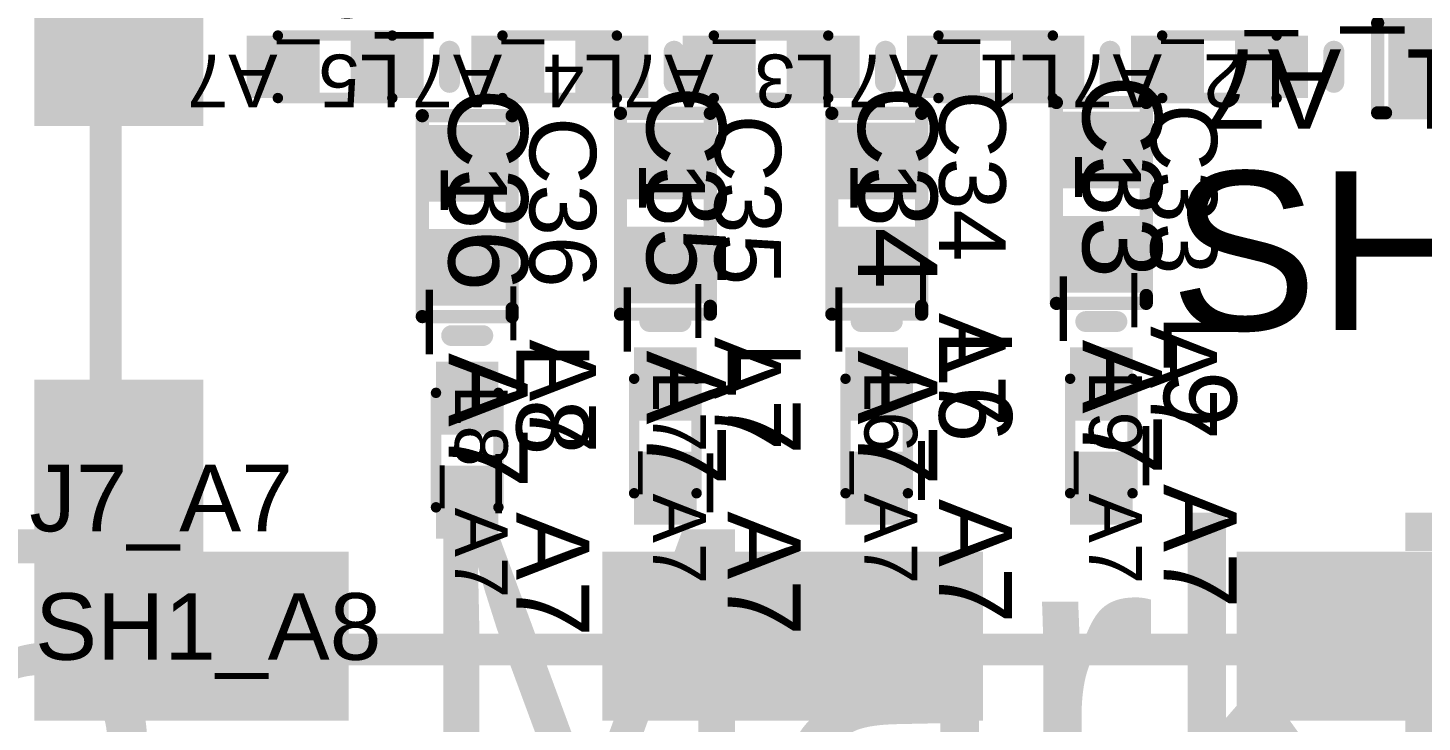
# Model space of a CAD drawing. Header units: inches. Extents: x -0.3 to 12.2, y -3.2 to 4.4.
# Drawn here: x 0.341 to 0.868, y 0.787 to 1.05 of the extents above; entities that cross this region are included whole.
import ezdxf

# ---------------------------------------------------------------- set-up
doc = ezdxf.new("R2010")
doc.units = ezdxf.units.IN
doc.header["$MEASUREMENT"] = 0
for name, color, linetype in [('FAB', 56, 'Continuous'), ('FAB_DWG_INFO', 1, 'Continuous'), ('Top Assembly', 6, 'Continuous'), ('Top Overlay', 2, 'Continuous'), ('Top Paste', 8, 'Continuous'), ('Top Solder', 216, 'Continuous'), ('TOP_L1', 1, 'Continuous')]:
    doc.layers.add(name, color=color, linetype=linetype)
doc.styles.add('Arial', font='', dxfattribs={"height": 0.2})
doc.styles.get('Arial').set_extended_font_data('Arial')

# ---------------------------------------------------------------- blocks, each defined once
blk = doc.blocks.new('RF_S__18')
at = {"layer": 'Top Paste'}
for points in [[(-0.525, 0.175), (-0.465, 0.175), (-0.465, 0.05), (-0.525, 0.05)], [(-0.525, -0.05), (-0.465, -0.05), (-0.465, -0.175), (-0.525, -0.175)], [(-0.525, -0.175), (-0.525, -0.115), (-0.41, -0.115), (-0.41, -0.175)], [(-0.31, -0.175), (-0.31, -0.115), (-0.17, -0.115), (-0.17, -0.175)], [(-0.07, -0.175), (-0.07, -0.115), (0.07, -0.115), (0.07, -0.175)]]:
    blk.add_hatch(color=8, dxfattribs=at).paths.add_polyline_path(points)
at = {"layer": 'Top Solder'}
for points in [[(-0.527, 0.177), (-0.463, 0.177), (-0.463, 0.048), (-0.527, 0.048)], [(-0.527, -0.048), (-0.463, -0.048), (-0.463, -0.177), (-0.527, -0.177)], [(-0.527, -0.177), (-0.527, -0.113), (-0.408, -0.113), (-0.408, -0.177)], [(-0.312, -0.177), (-0.312, -0.113), (-0.168, -0.113), (-0.168, -0.177)], [(-0.072, -0.177), (-0.072, -0.113), (0.072, -0.113), (0.072, -0.177)]]:
    blk.add_hatch(color=216, dxfattribs=at).paths.add_polyline_path(points)
at = {"layer": 'TOP_L1'}
for points in [[(-0.525, 0.175), (-0.465, 0.175), (-0.465, 0.05), (-0.525, 0.05)], [(-0.525, -0.05), (-0.465, -0.05), (-0.465, -0.175), (-0.525, -0.175)], [(-0.525, -0.175), (-0.525, -0.115), (-0.41, -0.115), (-0.41, -0.175)], [(-0.31, -0.175), (-0.31, -0.115), (-0.17, -0.115), (-0.17, -0.175)], [(-0.07, -0.175), (-0.07, -0.115), (0.07, -0.115), (0.07, -0.175)]]:
    blk.add_hatch(color=1, dxfattribs=at).paths.add_polyline_path(points)
at = {"layer": 'Top Assembly'}
for points in [[(-0.5, -0.15, 0.012, 0.012, 0), (-0.5, 0.15, 0.012, 0.012, 0)], [(-0.5, -0.15, 0.012, 0.012, 0), (0.5, -0.15, 0.012, 0.012, 0)]]:
    blk.add_lwpolyline(points, format="xyseb", dxfattribs=at)
blk.add_lwpolyline([(-0.503, -0.15, 0.006, 0.006, 1), (-0.497, -0.15, 0.006, 0.006, 1)], format="xyseb", close=True, dxfattribs=at)
blk.add_lwpolyline([(-0.503, -0.15, 0.006, 0.006, 1), (-0.497, -0.15, 0.006, 0.006, 1)], format="xyseb", close=True, dxfattribs=at)
at = {"layer": 'Top Assembly', "style": 'Arial'}
blk.add_text('SH1_A7', height=0.06, rotation=360, dxfattribs=at).set_placement((-0.09727, -0.02918))
blk = doc.blocks.new('C0402_66')
at = {"layer": 'Top Paste'}
for points in [[(-0.031, -0.0125), (-0.031, 0.0125), (-0.006, 0.0125), (-0.006, -0.0125)], [(0.0084, -0.0125), (0.0084, 0.0125), (0.0334, 0.0125), (0.0334, -0.0125)]]:
    blk.add_hatch(color=8, dxfattribs=at).paths.add_polyline_path(points)
at = {"layer": 'Top Solder'}
for points in [[(-0.033, -0.0145), (-0.033, 0.0145), (-0.004, 0.0145), (-0.004, -0.0145)], [(0.0064, -0.0145), (0.0064, 0.0145), (0.0354, 0.0145), (0.0354, -0.0145)]]:
    blk.add_hatch(color=216, dxfattribs=at).paths.add_polyline_path(points)
at = {"layer": 'TOP_L1'}
for points in [[(-0.031, -0.0125), (-0.031, 0.0125), (-0.006, 0.0125), (-0.006, -0.0125)], [(0.0084, -0.0125), (0.0084, 0.0125), (0.0334, 0.0125), (0.0334, -0.0125)]]:
    blk.add_hatch(color=1, dxfattribs=at).paths.add_polyline_path(points)
at = {"layer": 'Top Assembly'}
for points in [[(-0.0365, -0.017, 0.005, 0.005, 0), (-0.0365, 0.017, 0.005, 0.005, 0)], [(0.0395, 0.017, 0.005, 0.005, 0), (-0.0365, 0.017, 0.005, 0.005, 0)], [(0.0395, -0.017, 0.005, 0.005, 0), (0.0395, 0.017, 0.005, 0.005, 0)], [(0.0395, -0.017, 0.005, 0.005, 0), (-0.0365, -0.017, 0.005, 0.005, 0)]]:
    blk.add_lwpolyline(points, format="xyseb", dxfattribs=at)
for points in [[(-0.03775, 0.017, 0.0025, 0.0025, 1), (-0.03525, 0.017, 0.0025, 0.0025, 1)], [(-0.03775, 0.017, 0.0025, 0.0025, 1), (-0.03525, 0.017, 0.0025, 0.0025, 1)], [(0.03825, 0.017, 0.0025, 0.0025, 1), (0.04075, 0.017, 0.0025, 0.0025, 1)], [(0.03825, 0.017, 0.0025, 0.0025, 1), (0.04075, 0.017, 0.0025, 0.0025, 1)], [(-0.03775, -0.017, 0.0025, 0.0025, 1), (-0.03525, -0.017, 0.0025, 0.0025, 1)], [(-0.03775, -0.017, 0.0025, 0.0025, 1), (-0.03525, -0.017, 0.0025, 0.0025, 1)], [(0.03825, -0.017, 0.0025, 0.0025, 1), (0.04075, -0.017, 0.0025, 0.0025, 1)], [(0.03825, -0.017, 0.0025, 0.0025, 1), (0.04075, -0.017, 0.0025, 0.0025, 1)]]:
    blk.add_lwpolyline(points, format="xyseb", close=True, dxfattribs=at)
at = {"layer": 'Top Overlay'}
for points in [[(0.0365, 0.017, 0.005, 0.005, 0), (-0.0365, 0.017, 0.005, 0.005, 0)], [(-0.0365, -0.017, 0.005, 0.005, 0), (-0.0365, 0.017, 0.005, 0.005, 0)], [(0.0395, 0.017, 0.005, 0.005, 0), (0.0365, 0.017, 0.005, 0.005, 0)], [(0.0395, -0.017, 0.005, 0.005, 0), (0.0395, 0.017, 0.005, 0.005, 0)], [(0.0395, -0.017, 0.005, 0.005, 0), (-0.0365, -0.017, 0.005, 0.005, 0)]]:
    blk.add_lwpolyline(points, format="xyseb", dxfattribs=at)
for points in [[(-0.03775, 0.017, 0.0025, 0.0025, 1), (-0.03525, 0.017, 0.0025, 0.0025, 1)], [(-0.03775, 0.017, 0.0025, 0.0025, 1), (-0.03525, 0.017, 0.0025, 0.0025, 1)], [(0.03525, 0.017, 0.0025, 0.0025, 1), (0.03775, 0.017, 0.0025, 0.0025, 1)], [(0.03525, 0.017, 0.0025, 0.0025, 1), (0.03775, 0.017, 0.0025, 0.0025, 1)], [(0.03825, 0.017, 0.0025, 0.0025, 1), (0.04075, 0.017, 0.0025, 0.0025, 1)], [(0.03825, 0.017, 0.0025, 0.0025, 1), (0.04075, 0.017, 0.0025, 0.0025, 1)], [(-0.03775, -0.017, 0.0025, 0.0025, 1), (-0.03525, -0.017, 0.0025, 0.0025, 1)], [(-0.03775, -0.017, 0.0025, 0.0025, 1), (-0.03525, -0.017, 0.0025, 0.0025, 1)], [(0.03825, -0.017, 0.0025, 0.0025, 1), (0.04075, -0.017, 0.0025, 0.0025, 1)], [(0.03825, -0.017, 0.0025, 0.0025, 1), (0.04075, -0.017, 0.0025, 0.0025, 1)]]:
    blk.add_lwpolyline(points, format="xyseb", close=True, dxfattribs=at)
at = {"layer": 'FAB', "style": 'Arial'}
blk.add_text('1', height=0.025, dxfattribs=at).set_placement((-0.0185, -0.01))
at = {"layer": 'Top Assembly', "style": 'Arial'}
blk.add_text('C36_A7', height=0.03, dxfattribs=at).set_placement((-0.04693, -0.00707))
blk = doc.blocks.new('C0402_70')
at = {"layer": 'Top Paste'}
for points in [[(-0.031, -0.0125), (-0.031, 0.0125), (-0.006, 0.0125), (-0.006, -0.0125)], [(0.0084, -0.0125), (0.0084, 0.0125), (0.0334, 0.0125), (0.0334, -0.0125)]]:
    blk.add_hatch(color=8, dxfattribs=at).paths.add_polyline_path(points)
at = {"layer": 'Top Solder'}
for points in [[(-0.033, -0.0145), (-0.033, 0.0145), (-0.004, 0.0145), (-0.004, -0.0145)], [(0.0064, -0.0145), (0.0064, 0.0145), (0.0354, 0.0145), (0.0354, -0.0145)]]:
    blk.add_hatch(color=216, dxfattribs=at).paths.add_polyline_path(points)
at = {"layer": 'TOP_L1'}
for points in [[(-0.031, -0.0125), (-0.031, 0.0125), (-0.006, 0.0125), (-0.006, -0.0125)], [(0.0084, -0.0125), (0.0084, 0.0125), (0.0334, 0.0125), (0.0334, -0.0125)]]:
    blk.add_hatch(color=1, dxfattribs=at).paths.add_polyline_path(points)
at = {"layer": 'Top Assembly'}
for points in [[(-0.0365, -0.017, 0.005, 0.005, 0), (-0.0365, 0.017, 0.005, 0.005, 0)], [(0.0395, 0.017, 0.005, 0.005, 0), (-0.0365, 0.017, 0.005, 0.005, 0)], [(0.0395, -0.017, 0.005, 0.005, 0), (0.0395, 0.017, 0.005, 0.005, 0)], [(0.0395, -0.017, 0.005, 0.005, 0), (-0.0365, -0.017, 0.005, 0.005, 0)]]:
    blk.add_lwpolyline(points, format="xyseb", dxfattribs=at)
for points in [[(-0.03775, 0.017, 0.0025, 0.0025, 1), (-0.03525, 0.017, 0.0025, 0.0025, 1)], [(-0.03775, 0.017, 0.0025, 0.0025, 1), (-0.03525, 0.017, 0.0025, 0.0025, 1)], [(0.03825, 0.017, 0.0025, 0.0025, 1), (0.04075, 0.017, 0.0025, 0.0025, 1)], [(0.03825, 0.017, 0.0025, 0.0025, 1), (0.04075, 0.017, 0.0025, 0.0025, 1)], [(-0.03775, -0.017, 0.0025, 0.0025, 1), (-0.03525, -0.017, 0.0025, 0.0025, 1)], [(-0.03775, -0.017, 0.0025, 0.0025, 1), (-0.03525, -0.017, 0.0025, 0.0025, 1)], [(0.03825, -0.017, 0.0025, 0.0025, 1), (0.04075, -0.017, 0.0025, 0.0025, 1)], [(0.03825, -0.017, 0.0025, 0.0025, 1), (0.04075, -0.017, 0.0025, 0.0025, 1)]]:
    blk.add_lwpolyline(points, format="xyseb", close=True, dxfattribs=at)
at = {"layer": 'Top Overlay'}
for points in [[(0.0365, 0.017, 0.005, 0.005, 0), (-0.0365, 0.017, 0.005, 0.005, 0)], [(-0.0365, -0.017, 0.005, 0.005, 0), (-0.0365, 0.017, 0.005, 0.005, 0)], [(0.0395, 0.017, 0.005, 0.005, 0), (0.0365, 0.017, 0.005, 0.005, 0)], [(0.0395, -0.017, 0.005, 0.005, 0), (0.0395, 0.017, 0.005, 0.005, 0)], [(0.0395, -0.017, 0.005, 0.005, 0), (-0.0365, -0.017, 0.005, 0.005, 0)]]:
    blk.add_lwpolyline(points, format="xyseb", dxfattribs=at)
for points in [[(-0.03775, 0.017, 0.0025, 0.0025, 1), (-0.03525, 0.017, 0.0025, 0.0025, 1)], [(-0.03775, 0.017, 0.0025, 0.0025, 1), (-0.03525, 0.017, 0.0025, 0.0025, 1)], [(0.03525, 0.017, 0.0025, 0.0025, 1), (0.03775, 0.017, 0.0025, 0.0025, 1)], [(0.03525, 0.017, 0.0025, 0.0025, 1), (0.03775, 0.017, 0.0025, 0.0025, 1)], [(0.03825, 0.017, 0.0025, 0.0025, 1), (0.04075, 0.017, 0.0025, 0.0025, 1)], [(0.03825, 0.017, 0.0025, 0.0025, 1), (0.04075, 0.017, 0.0025, 0.0025, 1)], [(-0.03775, -0.017, 0.0025, 0.0025, 1), (-0.03525, -0.017, 0.0025, 0.0025, 1)], [(-0.03775, -0.017, 0.0025, 0.0025, 1), (-0.03525, -0.017, 0.0025, 0.0025, 1)], [(0.03825, -0.017, 0.0025, 0.0025, 1), (0.04075, -0.017, 0.0025, 0.0025, 1)], [(0.03825, -0.017, 0.0025, 0.0025, 1), (0.04075, -0.017, 0.0025, 0.0025, 1)]]:
    blk.add_lwpolyline(points, format="xyseb", close=True, dxfattribs=at)
at = {"layer": 'FAB', "style": 'Arial'}
blk.add_text('1', height=0.025, dxfattribs=at).set_placement((-0.0185, -0.01))
at = {"layer": 'Top Assembly', "style": 'Arial'}
blk.add_text('C35_A7', height=0.03, dxfattribs=at).set_placement((-0.04693, -0.00707))
blk = doc.blocks.new('C0402_74')
at = {"layer": 'Top Paste'}
for points in [[(-0.031, -0.0125), (-0.031, 0.0125), (-0.006, 0.0125), (-0.006, -0.0125)], [(0.0084, -0.0125), (0.0084, 0.0125), (0.0334, 0.0125), (0.0334, -0.0125)]]:
    blk.add_hatch(color=8, dxfattribs=at).paths.add_polyline_path(points)
at = {"layer": 'Top Solder'}
for points in [[(-0.033, -0.0145), (-0.033, 0.0145), (-0.004, 0.0145), (-0.004, -0.0145)], [(0.0064, -0.0145), (0.0064, 0.0145), (0.0354, 0.0145), (0.0354, -0.0145)]]:
    blk.add_hatch(color=216, dxfattribs=at).paths.add_polyline_path(points)
at = {"layer": 'TOP_L1'}
for points in [[(-0.031, -0.0125), (-0.031, 0.0125), (-0.006, 0.0125), (-0.006, -0.0125)], [(0.0084, -0.0125), (0.0084, 0.0125), (0.0334, 0.0125), (0.0334, -0.0125)]]:
    blk.add_hatch(color=1, dxfattribs=at).paths.add_polyline_path(points)
at = {"layer": 'Top Assembly'}
for points in [[(-0.0365, -0.017, 0.005, 0.005, 0), (-0.0365, 0.017, 0.005, 0.005, 0)], [(0.0395, 0.017, 0.005, 0.005, 0), (-0.0365, 0.017, 0.005, 0.005, 0)], [(0.0395, -0.017, 0.005, 0.005, 0), (0.0395, 0.017, 0.005, 0.005, 0)], [(0.0395, -0.017, 0.005, 0.005, 0), (-0.0365, -0.017, 0.005, 0.005, 0)]]:
    blk.add_lwpolyline(points, format="xyseb", dxfattribs=at)
for points in [[(-0.03775, 0.017, 0.0025, 0.0025, 1), (-0.03525, 0.017, 0.0025, 0.0025, 1)], [(-0.03775, 0.017, 0.0025, 0.0025, 1), (-0.03525, 0.017, 0.0025, 0.0025, 1)], [(0.03825, 0.017, 0.0025, 0.0025, 1), (0.04075, 0.017, 0.0025, 0.0025, 1)], [(0.03825, 0.017, 0.0025, 0.0025, 1), (0.04075, 0.017, 0.0025, 0.0025, 1)], [(-0.03775, -0.017, 0.0025, 0.0025, 1), (-0.03525, -0.017, 0.0025, 0.0025, 1)], [(-0.03775, -0.017, 0.0025, 0.0025, 1), (-0.03525, -0.017, 0.0025, 0.0025, 1)], [(0.03825, -0.017, 0.0025, 0.0025, 1), (0.04075, -0.017, 0.0025, 0.0025, 1)], [(0.03825, -0.017, 0.0025, 0.0025, 1), (0.04075, -0.017, 0.0025, 0.0025, 1)]]:
    blk.add_lwpolyline(points, format="xyseb", close=True, dxfattribs=at)
at = {"layer": 'Top Overlay'}
for points in [[(0.0365, 0.017, 0.005, 0.005, 0), (-0.0365, 0.017, 0.005, 0.005, 0)], [(-0.0365, -0.017, 0.005, 0.005, 0), (-0.0365, 0.017, 0.005, 0.005, 0)], [(0.0395, 0.017, 0.005, 0.005, 0), (0.0365, 0.017, 0.005, 0.005, 0)], [(0.0395, -0.017, 0.005, 0.005, 0), (0.0395, 0.017, 0.005, 0.005, 0)], [(0.0395, -0.017, 0.005, 0.005, 0), (-0.0365, -0.017, 0.005, 0.005, 0)]]:
    blk.add_lwpolyline(points, format="xyseb", dxfattribs=at)
for points in [[(-0.03775, 0.017, 0.0025, 0.0025, 1), (-0.03525, 0.017, 0.0025, 0.0025, 1)], [(-0.03775, 0.017, 0.0025, 0.0025, 1), (-0.03525, 0.017, 0.0025, 0.0025, 1)], [(0.03525, 0.017, 0.0025, 0.0025, 1), (0.03775, 0.017, 0.0025, 0.0025, 1)], [(0.03525, 0.017, 0.0025, 0.0025, 1), (0.03775, 0.017, 0.0025, 0.0025, 1)], [(0.03825, 0.017, 0.0025, 0.0025, 1), (0.04075, 0.017, 0.0025, 0.0025, 1)], [(0.03825, 0.017, 0.0025, 0.0025, 1), (0.04075, 0.017, 0.0025, 0.0025, 1)], [(-0.03775, -0.017, 0.0025, 0.0025, 1), (-0.03525, -0.017, 0.0025, 0.0025, 1)], [(-0.03775, -0.017, 0.0025, 0.0025, 1), (-0.03525, -0.017, 0.0025, 0.0025, 1)], [(0.03825, -0.017, 0.0025, 0.0025, 1), (0.04075, -0.017, 0.0025, 0.0025, 1)], [(0.03825, -0.017, 0.0025, 0.0025, 1), (0.04075, -0.017, 0.0025, 0.0025, 1)]]:
    blk.add_lwpolyline(points, format="xyseb", close=True, dxfattribs=at)
at = {"layer": 'FAB', "style": 'Arial'}
blk.add_text('1', height=0.025, dxfattribs=at).set_placement((-0.0185, -0.01))
at = {"layer": 'Top Assembly', "style": 'Arial'}
blk.add_text('C34_A7', height=0.03, dxfattribs=at).set_placement((-0.04693, -0.00707))
blk = doc.blocks.new('C0402_78')
at = {"layer": 'Top Paste'}
for points in [[(-0.031, -0.0125), (-0.031, 0.0125), (-0.006, 0.0125), (-0.006, -0.0125)], [(0.0084, -0.0125), (0.0084, 0.0125), (0.0334, 0.0125), (0.0334, -0.0125)]]:
    blk.add_hatch(color=8, dxfattribs=at).paths.add_polyline_path(points)
at = {"layer": 'Top Solder'}
for points in [[(-0.033, -0.0145), (-0.033, 0.0145), (-0.004, 0.0145), (-0.004, -0.0145)], [(0.0064, -0.0145), (0.0064, 0.0145), (0.0354, 0.0145), (0.0354, -0.0145)]]:
    blk.add_hatch(color=216, dxfattribs=at).paths.add_polyline_path(points)
at = {"layer": 'TOP_L1'}
for points in [[(-0.031, -0.0125), (-0.031, 0.0125), (-0.006, 0.0125), (-0.006, -0.0125)], [(0.0084, -0.0125), (0.0084, 0.0125), (0.0334, 0.0125), (0.0334, -0.0125)]]:
    blk.add_hatch(color=1, dxfattribs=at).paths.add_polyline_path(points)
at = {"layer": 'Top Assembly'}
for points in [[(-0.0365, -0.017, 0.005, 0.005, 0), (-0.0365, 0.017, 0.005, 0.005, 0)], [(0.0395, 0.017, 0.005, 0.005, 0), (-0.0365, 0.017, 0.005, 0.005, 0)], [(0.0395, -0.017, 0.005, 0.005, 0), (0.0395, 0.017, 0.005, 0.005, 0)], [(0.0395, -0.017, 0.005, 0.005, 0), (-0.0365, -0.017, 0.005, 0.005, 0)]]:
    blk.add_lwpolyline(points, format="xyseb", dxfattribs=at)
for points in [[(-0.03775, 0.017, 0.0025, 0.0025, 1), (-0.03525, 0.017, 0.0025, 0.0025, 1)], [(-0.03775, 0.017, 0.0025, 0.0025, 1), (-0.03525, 0.017, 0.0025, 0.0025, 1)], [(0.03825, 0.017, 0.0025, 0.0025, 1), (0.04075, 0.017, 0.0025, 0.0025, 1)], [(0.03825, 0.017, 0.0025, 0.0025, 1), (0.04075, 0.017, 0.0025, 0.0025, 1)], [(-0.03775, -0.017, 0.0025, 0.0025, 1), (-0.03525, -0.017, 0.0025, 0.0025, 1)], [(-0.03775, -0.017, 0.0025, 0.0025, 1), (-0.03525, -0.017, 0.0025, 0.0025, 1)], [(0.03825, -0.017, 0.0025, 0.0025, 1), (0.04075, -0.017, 0.0025, 0.0025, 1)], [(0.03825, -0.017, 0.0025, 0.0025, 1), (0.04075, -0.017, 0.0025, 0.0025, 1)]]:
    blk.add_lwpolyline(points, format="xyseb", close=True, dxfattribs=at)
at = {"layer": 'Top Overlay'}
for points in [[(0.0365, 0.017, 0.005, 0.005, 0), (-0.0365, 0.017, 0.005, 0.005, 0)], [(-0.0365, -0.017, 0.005, 0.005, 0), (-0.0365, 0.017, 0.005, 0.005, 0)], [(0.0395, 0.017, 0.005, 0.005, 0), (0.0365, 0.017, 0.005, 0.005, 0)], [(0.0395, -0.017, 0.005, 0.005, 0), (0.0395, 0.017, 0.005, 0.005, 0)], [(0.0395, -0.017, 0.005, 0.005, 0), (-0.0365, -0.017, 0.005, 0.005, 0)]]:
    blk.add_lwpolyline(points, format="xyseb", dxfattribs=at)
for points in [[(-0.03775, 0.017, 0.0025, 0.0025, 1), (-0.03525, 0.017, 0.0025, 0.0025, 1)], [(-0.03775, 0.017, 0.0025, 0.0025, 1), (-0.03525, 0.017, 0.0025, 0.0025, 1)], [(0.03525, 0.017, 0.0025, 0.0025, 1), (0.03775, 0.017, 0.0025, 0.0025, 1)], [(0.03525, 0.017, 0.0025, 0.0025, 1), (0.03775, 0.017, 0.0025, 0.0025, 1)], [(0.03825, 0.017, 0.0025, 0.0025, 1), (0.04075, 0.017, 0.0025, 0.0025, 1)], [(0.03825, 0.017, 0.0025, 0.0025, 1), (0.04075, 0.017, 0.0025, 0.0025, 1)], [(-0.03775, -0.017, 0.0025, 0.0025, 1), (-0.03525, -0.017, 0.0025, 0.0025, 1)], [(-0.03775, -0.017, 0.0025, 0.0025, 1), (-0.03525, -0.017, 0.0025, 0.0025, 1)], [(0.03825, -0.017, 0.0025, 0.0025, 1), (0.04075, -0.017, 0.0025, 0.0025, 1)], [(0.03825, -0.017, 0.0025, 0.0025, 1), (0.04075, -0.017, 0.0025, 0.0025, 1)]]:
    blk.add_lwpolyline(points, format="xyseb", close=True, dxfattribs=at)
at = {"layer": 'FAB', "style": 'Arial'}
blk.add_text('1', height=0.025, dxfattribs=at).set_placement((-0.0185, -0.01))
at = {"layer": 'Top Assembly', "style": 'Arial'}
blk.add_text('C33_A7', height=0.03, dxfattribs=at).set_placement((-0.04693, -0.00707))
blk = doc.blocks.new('C0402_86')
at = {"layer": 'Top Paste'}
for points in [[(-0.031, -0.0125), (-0.031, 0.0125), (-0.006, 0.0125), (-0.006, -0.0125)], [(0.0084, -0.0125), (0.0084, 0.0125), (0.0334, 0.0125), (0.0334, -0.0125)]]:
    blk.add_hatch(color=8, dxfattribs=at).paths.add_polyline_path(points)
at = {"layer": 'Top Solder'}
for points in [[(-0.033, -0.0145), (-0.033, 0.0145), (-0.004, 0.0145), (-0.004, -0.0145)], [(0.0064, -0.0145), (0.0064, 0.0145), (0.0354, 0.0145), (0.0354, -0.0145)]]:
    blk.add_hatch(color=216, dxfattribs=at).paths.add_polyline_path(points)
at = {"layer": 'TOP_L1'}
for points in [[(-0.031, -0.0125), (-0.031, 0.0125), (-0.006, 0.0125), (-0.006, -0.0125)], [(0.0084, -0.0125), (0.0084, 0.0125), (0.0334, 0.0125), (0.0334, -0.0125)]]:
    blk.add_hatch(color=1, dxfattribs=at).paths.add_polyline_path(points)
at = {"layer": 'Top Assembly'}
for points in [[(-0.0365, 0.017, 0.005, 0.005, 0), (-0.0365, -0.017, 0.005, 0.005, 0)], [(0.0395, 0.017, 0.005, 0.005, 0), (-0.0365, 0.017, 0.005, 0.005, 0)], [(0.0395, 0.017, 0.005, 0.005, 0), (0.0395, -0.017, 0.005, 0.005, 0)], [(0.0395, -0.017, 0.005, 0.005, 0), (-0.0365, -0.017, 0.005, 0.005, 0)]]:
    blk.add_lwpolyline(points, format="xyseb", dxfattribs=at)
for points in [[(-0.03775, 0.017, 0.0025, 0.0025, 1), (-0.03525, 0.017, 0.0025, 0.0025, 1)], [(-0.03775, 0.017, 0.0025, 0.0025, 1), (-0.03525, 0.017, 0.0025, 0.0025, 1)], [(0.03825, 0.017, 0.0025, 0.0025, 1), (0.04075, 0.017, 0.0025, 0.0025, 1)], [(0.03825, 0.017, 0.0025, 0.0025, 1), (0.04075, 0.017, 0.0025, 0.0025, 1)], [(-0.03775, -0.017, 0.0025, 0.0025, 1), (-0.03525, -0.017, 0.0025, 0.0025, 1)], [(-0.03775, -0.017, 0.0025, 0.0025, 1), (-0.03525, -0.017, 0.0025, 0.0025, 1)], [(0.03825, -0.017, 0.0025, 0.0025, 1), (0.04075, -0.017, 0.0025, 0.0025, 1)], [(0.03825, -0.017, 0.0025, 0.0025, 1), (0.04075, -0.017, 0.0025, 0.0025, 1)]]:
    blk.add_lwpolyline(points, format="xyseb", close=True, dxfattribs=at)
at = {"layer": 'Top Overlay'}
for points in [[(0.0365, 0.017, 0.005, 0.005, 0), (-0.0365, 0.017, 0.005, 0.005, 0)], [(-0.0365, 0.017, 0.005, 0.005, 0), (-0.0365, -0.017, 0.005, 0.005, 0)], [(0.0395, 0.017, 0.005, 0.005, 0), (0.0365, 0.017, 0.005, 0.005, 0)], [(0.0395, 0.017, 0.005, 0.005, 0), (0.0395, -0.017, 0.005, 0.005, 0)], [(0.0395, -0.017, 0.005, 0.005, 0), (-0.0365, -0.017, 0.005, 0.005, 0)]]:
    blk.add_lwpolyline(points, format="xyseb", dxfattribs=at)
for points in [[(-0.03775, 0.017, 0.0025, 0.0025, 1), (-0.03525, 0.017, 0.0025, 0.0025, 1)], [(-0.03775, 0.017, 0.0025, 0.0025, 1), (-0.03525, 0.017, 0.0025, 0.0025, 1)], [(0.03525, 0.017, 0.0025, 0.0025, 1), (0.03775, 0.017, 0.0025, 0.0025, 1)], [(0.03525, 0.017, 0.0025, 0.0025, 1), (0.03775, 0.017, 0.0025, 0.0025, 1)], [(0.03825, 0.017, 0.0025, 0.0025, 1), (0.04075, 0.017, 0.0025, 0.0025, 1)], [(0.03825, 0.017, 0.0025, 0.0025, 1), (0.04075, 0.017, 0.0025, 0.0025, 1)], [(-0.03775, -0.017, 0.0025, 0.0025, 1), (-0.03525, -0.017, 0.0025, 0.0025, 1)], [(-0.03775, -0.017, 0.0025, 0.0025, 1), (-0.03525, -0.017, 0.0025, 0.0025, 1)], [(0.03825, -0.017, 0.0025, 0.0025, 1), (0.04075, -0.017, 0.0025, 0.0025, 1)], [(0.03825, -0.017, 0.0025, 0.0025, 1), (0.04075, -0.017, 0.0025, 0.0025, 1)]]:
    blk.add_lwpolyline(points, format="xyseb", close=True, dxfattribs=at)
at = {"layer": 'FAB', "style": 'Arial'}
blk.add_text('1', height=0.025, dxfattribs=at).set_placement((-0.0185, -0.01))
at = {"layer": 'Top Assembly', "style": 'Arial'}
blk.add_text('C31_A7', height=0.03, dxfattribs=at).set_placement((-0.04693, -0.00707))
blk = doc.blocks.new('0402_A_122')
at = {"layer": 'Top Paste'}
for points in [[(-0.0315, -0.00984), (-0.0315, 0.00984), (-0.00787, 0.00984), (-0.00787, -0.00984)], [(0.00787, -0.00984), (0.00787, 0.00984), (0.0315, 0.00984), (0.0315, -0.00984)]]:
    blk.add_hatch(color=8, dxfattribs=at).paths.add_polyline_path(points)
at = {"layer": 'Top Solder'}
for points in [[(-0.0335, -0.01184), (-0.0335, 0.01184), (-0.00587, 0.01184), (-0.00587, -0.01184)], [(0.00587, -0.01184), (0.00587, 0.01184), (0.0335, 0.01184), (0.0335, -0.01184)]]:
    blk.add_hatch(color=216, dxfattribs=at).paths.add_polyline_path(points)
at = {"layer": 'TOP_L1'}
for points in [[(-0.0315, -0.00984), (-0.0315, 0.00984), (-0.00787, 0.00984), (-0.00787, -0.00984)], [(0.00787, -0.00984), (0.00787, 0.00984), (0.0315, 0.00984), (0.0315, -0.00984)]]:
    blk.add_hatch(color=1, dxfattribs=at).paths.add_polyline_path(points)
at = {"layer": 'Top Assembly'}
for points in [[(0.02165, 0.01181, 0.00394, 0.00394, 0), (-0.02165, 0.01181, 0.00394, 0.00394, 0)], [(-0.02165, -0.01181, 0.00394, 0.00394, 0), (-0.02165, 0.01181, 0.00394, 0.00394, 0)], [(0.02165, -0.01181, 0.00394, 0.00394, 0), (0.02165, 0.01181, 0.00394, 0.00394, 0)], [(0.02165, -0.01181, 0.00394, 0.00394, 0), (-0.02165, -0.01181, 0.00394, 0.00394, 0)]]:
    blk.add_lwpolyline(points, format="xyseb", dxfattribs=at)
for points in [[(-0.02264, 0.01181, 0.00197, 0.00197, 1), (-0.02067, 0.01181, 0.00197, 0.00197, 1)], [(-0.02264, 0.01181, 0.00197, 0.00197, 1), (-0.02067, 0.01181, 0.00197, 0.00197, 1)], [(0.02067, 0.01181, 0.00197, 0.00197, 1), (0.02264, 0.01181, 0.00197, 0.00197, 1)], [(0.02067, 0.01181, 0.00197, 0.00197, 1), (0.02264, 0.01181, 0.00197, 0.00197, 1)], [(-0.02264, -0.01181, 0.00197, 0.00197, 1), (-0.02067, -0.01181, 0.00197, 0.00197, 1)], [(-0.02264, -0.01181, 0.00197, 0.00197, 1), (-0.02067, -0.01181, 0.00197, 0.00197, 1)], [(0.02067, -0.01181, 0.00197, 0.00197, 1), (0.02264, -0.01181, 0.00197, 0.00197, 1)], [(0.02067, -0.01181, 0.00197, 0.00197, 1), (0.02264, -0.01181, 0.00197, 0.00197, 1)]]:
    blk.add_lwpolyline(points, format="xyseb", close=True, dxfattribs=at)
at = {"layer": 'Top Overlay'}
blk.add_lwpolyline([(-0.04331, -0.00591, 0.00787, 0.00787, 0), (-0.04331, 0.00591, 0.00787, 0.00787, 0)], format="xyseb", dxfattribs=at)
for points in [[(-0.04528, 0.00591, 0.00394, 0.00394, 1), (-0.04134, 0.00591, 0.00394, 0.00394, 1)], [(-0.04528, -0.00591, 0.00394, 0.00394, 1), (-0.04134, -0.00591, 0.00394, 0.00394, 1)]]:
    blk.add_lwpolyline(points, format="xyseb", close=True, dxfattribs=at)
at = {"layer": 'Top Assembly', "style": 'Arial'}
blk.add_text('L9_A7', height=0.02, dxfattribs=at).set_placement((-0.02483, -0.00466))
blk = doc.blocks.new('0402_A_126')
at = {"layer": 'Top Paste'}
for points in [[(-0.0315, -0.00984), (-0.0315, 0.00984), (-0.00787, 0.00984), (-0.00787, -0.00984)], [(0.00787, -0.00984), (0.00787, 0.00984), (0.0315, 0.00984), (0.0315, -0.00984)]]:
    blk.add_hatch(color=8, dxfattribs=at).paths.add_polyline_path(points)
at = {"layer": 'Top Solder'}
for points in [[(-0.0335, -0.01184), (-0.0335, 0.01184), (-0.00587, 0.01184), (-0.00587, -0.01184)], [(0.00587, -0.01184), (0.00587, 0.01184), (0.0335, 0.01184), (0.0335, -0.01184)]]:
    blk.add_hatch(color=216, dxfattribs=at).paths.add_polyline_path(points)
at = {"layer": 'TOP_L1'}
for points in [[(-0.0315, -0.00984), (-0.0315, 0.00984), (-0.00787, 0.00984), (-0.00787, -0.00984)], [(0.00787, -0.00984), (0.00787, 0.00984), (0.0315, 0.00984), (0.0315, -0.00984)]]:
    blk.add_hatch(color=1, dxfattribs=at).paths.add_polyline_path(points)
at = {"layer": 'Top Assembly'}
for points in [[(0.02165, 0.01181, 0.00394, 0.00394, 0), (-0.02165, 0.01181, 0.00394, 0.00394, 0)], [(-0.02165, -0.01181, 0.00394, 0.00394, 0), (-0.02165, 0.01181, 0.00394, 0.00394, 0)], [(0.02165, -0.01181, 0.00394, 0.00394, 0), (0.02165, 0.01181, 0.00394, 0.00394, 0)], [(0.02165, -0.01181, 0.00394, 0.00394, 0), (-0.02165, -0.01181, 0.00394, 0.00394, 0)]]:
    blk.add_lwpolyline(points, format="xyseb", dxfattribs=at)
for points in [[(-0.02264, 0.01181, 0.00197, 0.00197, 1), (-0.02067, 0.01181, 0.00197, 0.00197, 1)], [(-0.02264, 0.01181, 0.00197, 0.00197, 1), (-0.02067, 0.01181, 0.00197, 0.00197, 1)], [(0.02067, 0.01181, 0.00197, 0.00197, 1), (0.02264, 0.01181, 0.00197, 0.00197, 1)], [(0.02067, 0.01181, 0.00197, 0.00197, 1), (0.02264, 0.01181, 0.00197, 0.00197, 1)], [(-0.02264, -0.01181, 0.00197, 0.00197, 1), (-0.02067, -0.01181, 0.00197, 0.00197, 1)], [(-0.02264, -0.01181, 0.00197, 0.00197, 1), (-0.02067, -0.01181, 0.00197, 0.00197, 1)], [(0.02067, -0.01181, 0.00197, 0.00197, 1), (0.02264, -0.01181, 0.00197, 0.00197, 1)], [(0.02067, -0.01181, 0.00197, 0.00197, 1), (0.02264, -0.01181, 0.00197, 0.00197, 1)]]:
    blk.add_lwpolyline(points, format="xyseb", close=True, dxfattribs=at)
at = {"layer": 'Top Overlay'}
blk.add_lwpolyline([(-0.04331, -0.00591, 0.00787, 0.00787, 0), (-0.04331, 0.00591, 0.00787, 0.00787, 0)], format="xyseb", dxfattribs=at)
for points in [[(-0.04528, 0.00591, 0.00394, 0.00394, 1), (-0.04134, 0.00591, 0.00394, 0.00394, 1)], [(-0.04528, -0.00591, 0.00394, 0.00394, 1), (-0.04134, -0.00591, 0.00394, 0.00394, 1)]]:
    blk.add_lwpolyline(points, format="xyseb", close=True, dxfattribs=at)
at = {"layer": 'Top Assembly', "style": 'Arial'}
blk.add_text('L8_A7', height=0.02, dxfattribs=at).set_placement((-0.02483, -0.00466))
blk = doc.blocks.new('0402_A_130')
at = {"layer": 'Top Paste'}
for points in [[(-0.0315, -0.00984), (-0.0315, 0.00984), (-0.00787, 0.00984), (-0.00787, -0.00984)], [(0.00787, -0.00984), (0.00787, 0.00984), (0.0315, 0.00984), (0.0315, -0.00984)]]:
    blk.add_hatch(color=8, dxfattribs=at).paths.add_polyline_path(points)
at = {"layer": 'Top Solder'}
for points in [[(-0.0335, -0.01184), (-0.0335, 0.01184), (-0.00587, 0.01184), (-0.00587, -0.01184)], [(0.00587, -0.01184), (0.00587, 0.01184), (0.0335, 0.01184), (0.0335, -0.01184)]]:
    blk.add_hatch(color=216, dxfattribs=at).paths.add_polyline_path(points)
at = {"layer": 'TOP_L1'}
for points in [[(-0.0315, -0.00984), (-0.0315, 0.00984), (-0.00787, 0.00984), (-0.00787, -0.00984)], [(0.00787, -0.00984), (0.00787, 0.00984), (0.0315, 0.00984), (0.0315, -0.00984)]]:
    blk.add_hatch(color=1, dxfattribs=at).paths.add_polyline_path(points)
at = {"layer": 'Top Assembly'}
for points in [[(0.02165, 0.01181, 0.00394, 0.00394, 0), (-0.02165, 0.01181, 0.00394, 0.00394, 0)], [(-0.02165, -0.01181, 0.00394, 0.00394, 0), (-0.02165, 0.01181, 0.00394, 0.00394, 0)], [(0.02165, -0.01181, 0.00394, 0.00394, 0), (0.02165, 0.01181, 0.00394, 0.00394, 0)], [(0.02165, -0.01181, 0.00394, 0.00394, 0), (-0.02165, -0.01181, 0.00394, 0.00394, 0)]]:
    blk.add_lwpolyline(points, format="xyseb", dxfattribs=at)
for points in [[(-0.02264, 0.01181, 0.00197, 0.00197, 1), (-0.02067, 0.01181, 0.00197, 0.00197, 1)], [(-0.02264, 0.01181, 0.00197, 0.00197, 1), (-0.02067, 0.01181, 0.00197, 0.00197, 1)], [(0.02067, 0.01181, 0.00197, 0.00197, 1), (0.02264, 0.01181, 0.00197, 0.00197, 1)], [(0.02067, 0.01181, 0.00197, 0.00197, 1), (0.02264, 0.01181, 0.00197, 0.00197, 1)], [(-0.02264, -0.01181, 0.00197, 0.00197, 1), (-0.02067, -0.01181, 0.00197, 0.00197, 1)], [(-0.02264, -0.01181, 0.00197, 0.00197, 1), (-0.02067, -0.01181, 0.00197, 0.00197, 1)], [(0.02067, -0.01181, 0.00197, 0.00197, 1), (0.02264, -0.01181, 0.00197, 0.00197, 1)], [(0.02067, -0.01181, 0.00197, 0.00197, 1), (0.02264, -0.01181, 0.00197, 0.00197, 1)]]:
    blk.add_lwpolyline(points, format="xyseb", close=True, dxfattribs=at)
at = {"layer": 'Top Overlay'}
blk.add_lwpolyline([(-0.04331, -0.00591, 0.00787, 0.00787, 0), (-0.04331, 0.00591, 0.00787, 0.00787, 0)], format="xyseb", dxfattribs=at)
for points in [[(-0.04528, 0.00591, 0.00394, 0.00394, 1), (-0.04134, 0.00591, 0.00394, 0.00394, 1)], [(-0.04528, -0.00591, 0.00394, 0.00394, 1), (-0.04134, -0.00591, 0.00394, 0.00394, 1)]]:
    blk.add_lwpolyline(points, format="xyseb", close=True, dxfattribs=at)
at = {"layer": 'Top Assembly', "style": 'Arial'}
blk.add_text('L7_A7', height=0.02, dxfattribs=at).set_placement((-0.02483, -0.00463))
blk = doc.blocks.new('0402_A_134')
at = {"layer": 'Top Paste'}
for points in [[(-0.0315, -0.00984), (-0.0315, 0.00984), (-0.00787, 0.00984), (-0.00787, -0.00984)], [(0.00787, -0.00984), (0.00787, 0.00984), (0.0315, 0.00984), (0.0315, -0.00984)]]:
    blk.add_hatch(color=8, dxfattribs=at).paths.add_polyline_path(points)
at = {"layer": 'Top Solder'}
for points in [[(-0.0335, -0.01184), (-0.0335, 0.01184), (-0.00587, 0.01184), (-0.00587, -0.01184)], [(0.00587, -0.01184), (0.00587, 0.01184), (0.0335, 0.01184), (0.0335, -0.01184)]]:
    blk.add_hatch(color=216, dxfattribs=at).paths.add_polyline_path(points)
at = {"layer": 'TOP_L1'}
for points in [[(-0.0315, -0.00984), (-0.0315, 0.00984), (-0.00787, 0.00984), (-0.00787, -0.00984)], [(0.00787, -0.00984), (0.00787, 0.00984), (0.0315, 0.00984), (0.0315, -0.00984)]]:
    blk.add_hatch(color=1, dxfattribs=at).paths.add_polyline_path(points)
at = {"layer": 'Top Assembly'}
for points in [[(0.02165, 0.01181, 0.00394, 0.00394, 0), (-0.02165, 0.01181, 0.00394, 0.00394, 0)], [(-0.02165, -0.01181, 0.00394, 0.00394, 0), (-0.02165, 0.01181, 0.00394, 0.00394, 0)], [(0.02165, -0.01181, 0.00394, 0.00394, 0), (0.02165, 0.01181, 0.00394, 0.00394, 0)], [(0.02165, -0.01181, 0.00394, 0.00394, 0), (-0.02165, -0.01181, 0.00394, 0.00394, 0)]]:
    blk.add_lwpolyline(points, format="xyseb", dxfattribs=at)
for points in [[(-0.02264, 0.01181, 0.00197, 0.00197, 1), (-0.02067, 0.01181, 0.00197, 0.00197, 1)], [(-0.02264, 0.01181, 0.00197, 0.00197, 1), (-0.02067, 0.01181, 0.00197, 0.00197, 1)], [(0.02067, 0.01181, 0.00197, 0.00197, 1), (0.02264, 0.01181, 0.00197, 0.00197, 1)], [(0.02067, 0.01181, 0.00197, 0.00197, 1), (0.02264, 0.01181, 0.00197, 0.00197, 1)], [(-0.02264, -0.01181, 0.00197, 0.00197, 1), (-0.02067, -0.01181, 0.00197, 0.00197, 1)], [(-0.02264, -0.01181, 0.00197, 0.00197, 1), (-0.02067, -0.01181, 0.00197, 0.00197, 1)], [(0.02067, -0.01181, 0.00197, 0.00197, 1), (0.02264, -0.01181, 0.00197, 0.00197, 1)], [(0.02067, -0.01181, 0.00197, 0.00197, 1), (0.02264, -0.01181, 0.00197, 0.00197, 1)]]:
    blk.add_lwpolyline(points, format="xyseb", close=True, dxfattribs=at)
at = {"layer": 'Top Overlay'}
blk.add_lwpolyline([(-0.04331, -0.00591, 0.00787, 0.00787, 0), (-0.04331, 0.00591, 0.00787, 0.00787, 0)], format="xyseb", dxfattribs=at)
for points in [[(-0.04528, 0.00591, 0.00394, 0.00394, 1), (-0.04134, 0.00591, 0.00394, 0.00394, 1)], [(-0.04528, -0.00591, 0.00394, 0.00394, 1), (-0.04134, -0.00591, 0.00394, 0.00394, 1)]]:
    blk.add_lwpolyline(points, format="xyseb", close=True, dxfattribs=at)
at = {"layer": 'Top Assembly', "style": 'Arial'}
blk.add_text('L6_A7', height=0.02, dxfattribs=at).set_placement((-0.02483, -0.00466))
blk = doc.blocks.new('0402_A_138')
at = {"layer": 'Top Paste'}
for points in [[(-0.0315, -0.00984), (-0.0315, 0.00984), (-0.00787, 0.00984), (-0.00787, -0.00984)], [(0.00787, -0.00984), (0.00787, 0.00984), (0.0315, 0.00984), (0.0315, -0.00984)]]:
    blk.add_hatch(color=8, dxfattribs=at).paths.add_polyline_path(points)
at = {"layer": 'Top Solder'}
for points in [[(-0.0335, -0.01184), (-0.0335, 0.01184), (-0.00587, 0.01184), (-0.00587, -0.01184)], [(0.00587, -0.01184), (0.00587, 0.01184), (0.0335, 0.01184), (0.0335, -0.01184)]]:
    blk.add_hatch(color=216, dxfattribs=at).paths.add_polyline_path(points)
at = {"layer": 'TOP_L1'}
for points in [[(-0.0315, -0.00984), (-0.0315, 0.00984), (-0.00787, 0.00984), (-0.00787, -0.00984)], [(0.00787, -0.00984), (0.00787, 0.00984), (0.0315, 0.00984), (0.0315, -0.00984)]]:
    blk.add_hatch(color=1, dxfattribs=at).paths.add_polyline_path(points)
at = {"layer": 'Top Assembly'}
for points in [[(0.02165, 0.01181, 0.00394, 0.00394, 0), (-0.02165, 0.01181, 0.00394, 0.00394, 0)], [(-0.02165, 0.01181, 0.00394, 0.00394, 0), (-0.02165, -0.01181, 0.00394, 0.00394, 0)], [(0.02165, 0.01181, 0.00394, 0.00394, 0), (0.02165, -0.01181, 0.00394, 0.00394, 0)], [(0.02165, -0.01181, 0.00394, 0.00394, 0), (-0.02165, -0.01181, 0.00394, 0.00394, 0)]]:
    blk.add_lwpolyline(points, format="xyseb", dxfattribs=at)
for points in [[(-0.02264, 0.01181, 0.00197, 0.00197, 1), (-0.02067, 0.01181, 0.00197, 0.00197, 1)], [(-0.02264, 0.01181, 0.00197, 0.00197, 1), (-0.02067, 0.01181, 0.00197, 0.00197, 1)], [(0.02067, 0.01181, 0.00197, 0.00197, 1), (0.02264, 0.01181, 0.00197, 0.00197, 1)], [(0.02067, 0.01181, 0.00197, 0.00197, 1), (0.02264, 0.01181, 0.00197, 0.00197, 1)], [(-0.02264, -0.01181, 0.00197, 0.00197, 1), (-0.02067, -0.01181, 0.00197, 0.00197, 1)], [(-0.02264, -0.01181, 0.00197, 0.00197, 1), (-0.02067, -0.01181, 0.00197, 0.00197, 1)], [(0.02067, -0.01181, 0.00197, 0.00197, 1), (0.02264, -0.01181, 0.00197, 0.00197, 1)], [(0.02067, -0.01181, 0.00197, 0.00197, 1), (0.02264, -0.01181, 0.00197, 0.00197, 1)]]:
    blk.add_lwpolyline(points, format="xyseb", close=True, dxfattribs=at)
at = {"layer": 'Top Overlay'}
blk.add_lwpolyline([(-0.04331, 0.00591, 0.00787, 0.00787, 0), (-0.04331, -0.00591, 0.00787, 0.00787, 0)], format="xyseb", dxfattribs=at)
for points in [[(-0.04528, 0.00591, 0.00394, 0.00394, 1), (-0.04134, 0.00591, 0.00394, 0.00394, 1)], [(-0.04528, -0.00591, 0.00394, 0.00394, 1), (-0.04134, -0.00591, 0.00394, 0.00394, 1)]]:
    blk.add_lwpolyline(points, format="xyseb", close=True, dxfattribs=at)
at = {"layer": 'Top Assembly', "style": 'Arial'}
blk.add_text('L5_A7', height=0.02, dxfattribs=at).set_placement((-0.02483, -0.00463))
blk = doc.blocks.new('0402_A_142')
at = {"layer": 'Top Paste'}
for points in [[(-0.0315, -0.00984), (-0.0315, 0.00984), (-0.00787, 0.00984), (-0.00787, -0.00984)], [(0.00787, -0.00984), (0.00787, 0.00984), (0.0315, 0.00984), (0.0315, -0.00984)]]:
    blk.add_hatch(color=8, dxfattribs=at).paths.add_polyline_path(points)
at = {"layer": 'Top Solder'}
for points in [[(-0.0335, -0.01184), (-0.0335, 0.01184), (-0.00587, 0.01184), (-0.00587, -0.01184)], [(0.00587, -0.01184), (0.00587, 0.01184), (0.0335, 0.01184), (0.0335, -0.01184)]]:
    blk.add_hatch(color=216, dxfattribs=at).paths.add_polyline_path(points)
at = {"layer": 'TOP_L1'}
for points in [[(-0.0315, -0.00984), (-0.0315, 0.00984), (-0.00787, 0.00984), (-0.00787, -0.00984)], [(0.00787, -0.00984), (0.00787, 0.00984), (0.0315, 0.00984), (0.0315, -0.00984)]]:
    blk.add_hatch(color=1, dxfattribs=at).paths.add_polyline_path(points)
at = {"layer": 'Top Assembly'}
for points in [[(0.02165, 0.01181, 0.00394, 0.00394, 0), (-0.02165, 0.01181, 0.00394, 0.00394, 0)], [(-0.02165, 0.01181, 0.00394, 0.00394, 0), (-0.02165, -0.01181, 0.00394, 0.00394, 0)], [(0.02165, 0.01181, 0.00394, 0.00394, 0), (0.02165, -0.01181, 0.00394, 0.00394, 0)], [(0.02165, -0.01181, 0.00394, 0.00394, 0), (-0.02165, -0.01181, 0.00394, 0.00394, 0)]]:
    blk.add_lwpolyline(points, format="xyseb", dxfattribs=at)
for points in [[(-0.02264, 0.01181, 0.00197, 0.00197, 1), (-0.02067, 0.01181, 0.00197, 0.00197, 1)], [(-0.02264, 0.01181, 0.00197, 0.00197, 1), (-0.02067, 0.01181, 0.00197, 0.00197, 1)], [(0.02067, 0.01181, 0.00197, 0.00197, 1), (0.02264, 0.01181, 0.00197, 0.00197, 1)], [(0.02067, 0.01181, 0.00197, 0.00197, 1), (0.02264, 0.01181, 0.00197, 0.00197, 1)], [(-0.02264, -0.01181, 0.00197, 0.00197, 1), (-0.02067, -0.01181, 0.00197, 0.00197, 1)], [(-0.02264, -0.01181, 0.00197, 0.00197, 1), (-0.02067, -0.01181, 0.00197, 0.00197, 1)], [(0.02067, -0.01181, 0.00197, 0.00197, 1), (0.02264, -0.01181, 0.00197, 0.00197, 1)], [(0.02067, -0.01181, 0.00197, 0.00197, 1), (0.02264, -0.01181, 0.00197, 0.00197, 1)]]:
    blk.add_lwpolyline(points, format="xyseb", close=True, dxfattribs=at)
at = {"layer": 'Top Overlay'}
blk.add_lwpolyline([(-0.04331, 0.00591, 0.00787, 0.00787, 0), (-0.04331, -0.00591, 0.00787, 0.00787, 0)], format="xyseb", dxfattribs=at)
for points in [[(-0.04528, 0.00591, 0.00394, 0.00394, 1), (-0.04134, 0.00591, 0.00394, 0.00394, 1)], [(-0.04528, -0.00591, 0.00394, 0.00394, 1), (-0.04134, -0.00591, 0.00394, 0.00394, 1)]]:
    blk.add_lwpolyline(points, format="xyseb", close=True, dxfattribs=at)
at = {"layer": 'Top Assembly', "style": 'Arial'}
blk.add_text('L4_A7', height=0.02, dxfattribs=at).set_placement((-0.02483, -0.00463))
blk = doc.blocks.new('0402_A_146')
at = {"layer": 'Top Paste'}
for points in [[(-0.0315, -0.00984), (-0.0315, 0.00984), (-0.00787, 0.00984), (-0.00787, -0.00984)], [(0.00787, -0.00984), (0.00787, 0.00984), (0.0315, 0.00984), (0.0315, -0.00984)]]:
    blk.add_hatch(color=8, dxfattribs=at).paths.add_polyline_path(points)
at = {"layer": 'Top Solder'}
for points in [[(-0.0335, -0.01184), (-0.0335, 0.01184), (-0.00587, 0.01184), (-0.00587, -0.01184)], [(0.00587, -0.01184), (0.00587, 0.01184), (0.0335, 0.01184), (0.0335, -0.01184)]]:
    blk.add_hatch(color=216, dxfattribs=at).paths.add_polyline_path(points)
at = {"layer": 'TOP_L1'}
for points in [[(-0.0315, -0.00984), (-0.0315, 0.00984), (-0.00787, 0.00984), (-0.00787, -0.00984)], [(0.00787, -0.00984), (0.00787, 0.00984), (0.0315, 0.00984), (0.0315, -0.00984)]]:
    blk.add_hatch(color=1, dxfattribs=at).paths.add_polyline_path(points)
at = {"layer": 'Top Assembly'}
for points in [[(0.02165, 0.01181, 0.00394, 0.00394, 0), (-0.02165, 0.01181, 0.00394, 0.00394, 0)], [(-0.02165, 0.01181, 0.00394, 0.00394, 0), (-0.02165, -0.01181, 0.00394, 0.00394, 0)], [(0.02165, 0.01181, 0.00394, 0.00394, 0), (0.02165, -0.01181, 0.00394, 0.00394, 0)], [(0.02165, -0.01181, 0.00394, 0.00394, 0), (-0.02165, -0.01181, 0.00394, 0.00394, 0)]]:
    blk.add_lwpolyline(points, format="xyseb", dxfattribs=at)
for points in [[(-0.02264, 0.01181, 0.00197, 0.00197, 1), (-0.02067, 0.01181, 0.00197, 0.00197, 1)], [(-0.02264, 0.01181, 0.00197, 0.00197, 1), (-0.02067, 0.01181, 0.00197, 0.00197, 1)], [(0.02067, 0.01181, 0.00197, 0.00197, 1), (0.02264, 0.01181, 0.00197, 0.00197, 1)], [(0.02067, 0.01181, 0.00197, 0.00197, 1), (0.02264, 0.01181, 0.00197, 0.00197, 1)], [(-0.02264, -0.01181, 0.00197, 0.00197, 1), (-0.02067, -0.01181, 0.00197, 0.00197, 1)], [(-0.02264, -0.01181, 0.00197, 0.00197, 1), (-0.02067, -0.01181, 0.00197, 0.00197, 1)], [(0.02067, -0.01181, 0.00197, 0.00197, 1), (0.02264, -0.01181, 0.00197, 0.00197, 1)], [(0.02067, -0.01181, 0.00197, 0.00197, 1), (0.02264, -0.01181, 0.00197, 0.00197, 1)]]:
    blk.add_lwpolyline(points, format="xyseb", close=True, dxfattribs=at)
at = {"layer": 'Top Overlay'}
blk.add_lwpolyline([(-0.04331, 0.00591, 0.00787, 0.00787, 0), (-0.04331, -0.00591, 0.00787, 0.00787, 0)], format="xyseb", dxfattribs=at)
for points in [[(-0.04528, 0.00591, 0.00394, 0.00394, 1), (-0.04134, 0.00591, 0.00394, 0.00394, 1)], [(-0.04528, -0.00591, 0.00394, 0.00394, 1), (-0.04134, -0.00591, 0.00394, 0.00394, 1)]]:
    blk.add_lwpolyline(points, format="xyseb", close=True, dxfattribs=at)
at = {"layer": 'Top Assembly', "style": 'Arial'}
blk.add_text('L3_A7', height=0.02, dxfattribs=at).set_placement((-0.02483, -0.00465))
blk = doc.blocks.new('0402_A_150')
at = {"layer": 'Top Paste'}
for points in [[(-0.0315, -0.00984), (-0.0315, 0.00984), (-0.00787, 0.00984), (-0.00787, -0.00984)], [(0.00787, -0.00984), (0.00787, 0.00984), (0.0315, 0.00984), (0.0315, -0.00984)]]:
    blk.add_hatch(color=8, dxfattribs=at).paths.add_polyline_path(points)
at = {"layer": 'Top Solder'}
for points in [[(-0.0335, -0.01184), (-0.0335, 0.01184), (-0.00587, 0.01184), (-0.00587, -0.01184)], [(0.00587, -0.01184), (0.00587, 0.01184), (0.0335, 0.01184), (0.0335, -0.01184)]]:
    blk.add_hatch(color=216, dxfattribs=at).paths.add_polyline_path(points)
at = {"layer": 'TOP_L1'}
for points in [[(-0.0315, -0.00984), (-0.0315, 0.00984), (-0.00787, 0.00984), (-0.00787, -0.00984)], [(0.00787, -0.00984), (0.00787, 0.00984), (0.0315, 0.00984), (0.0315, -0.00984)]]:
    blk.add_hatch(color=1, dxfattribs=at).paths.add_polyline_path(points)
at = {"layer": 'Top Assembly'}
for points in [[(0.02165, 0.01181, 0.00394, 0.00394, 0), (-0.02165, 0.01181, 0.00394, 0.00394, 0)], [(-0.02165, 0.01181, 0.00394, 0.00394, 0), (-0.02165, -0.01181, 0.00394, 0.00394, 0)], [(0.02165, 0.01181, 0.00394, 0.00394, 0), (0.02165, -0.01181, 0.00394, 0.00394, 0)], [(0.02165, -0.01181, 0.00394, 0.00394, 0), (-0.02165, -0.01181, 0.00394, 0.00394, 0)]]:
    blk.add_lwpolyline(points, format="xyseb", dxfattribs=at)
for points in [[(-0.02264, 0.01181, 0.00197, 0.00197, 1), (-0.02067, 0.01181, 0.00197, 0.00197, 1)], [(-0.02264, 0.01181, 0.00197, 0.00197, 1), (-0.02067, 0.01181, 0.00197, 0.00197, 1)], [(0.02067, 0.01181, 0.00197, 0.00197, 1), (0.02264, 0.01181, 0.00197, 0.00197, 1)], [(0.02067, 0.01181, 0.00197, 0.00197, 1), (0.02264, 0.01181, 0.00197, 0.00197, 1)], [(-0.02264, -0.01181, 0.00197, 0.00197, 1), (-0.02067, -0.01181, 0.00197, 0.00197, 1)], [(-0.02264, -0.01181, 0.00197, 0.00197, 1), (-0.02067, -0.01181, 0.00197, 0.00197, 1)], [(0.02067, -0.01181, 0.00197, 0.00197, 1), (0.02264, -0.01181, 0.00197, 0.00197, 1)], [(0.02067, -0.01181, 0.00197, 0.00197, 1), (0.02264, -0.01181, 0.00197, 0.00197, 1)]]:
    blk.add_lwpolyline(points, format="xyseb", close=True, dxfattribs=at)
at = {"layer": 'Top Overlay'}
blk.add_lwpolyline([(-0.04331, 0.00591, 0.00787, 0.00787, 0), (-0.04331, -0.00591, 0.00787, 0.00787, 0)], format="xyseb", dxfattribs=at)
for points in [[(-0.04528, 0.00591, 0.00394, 0.00394, 1), (-0.04134, 0.00591, 0.00394, 0.00394, 1)], [(-0.04528, -0.00591, 0.00394, 0.00394, 1), (-0.04134, -0.00591, 0.00394, 0.00394, 1)]]:
    blk.add_lwpolyline(points, format="xyseb", close=True, dxfattribs=at)
at = {"layer": 'Top Assembly', "style": 'Arial'}
blk.add_text('L2_A7', height=0.02, dxfattribs=at).set_placement((-0.02483, -0.00466))
blk = doc.blocks.new('0402_A_154')
at = {"layer": 'Top Paste'}
for points in [[(-0.0315, -0.00984), (-0.0315, 0.00984), (-0.00787, 0.00984), (-0.00787, -0.00984)], [(0.00787, -0.00984), (0.00787, 0.00984), (0.0315, 0.00984), (0.0315, -0.00984)]]:
    blk.add_hatch(color=8, dxfattribs=at).paths.add_polyline_path(points)
at = {"layer": 'Top Solder'}
for points in [[(-0.0335, -0.01184), (-0.0335, 0.01184), (-0.00587, 0.01184), (-0.00587, -0.01184)], [(0.00587, -0.01184), (0.00587, 0.01184), (0.0335, 0.01184), (0.0335, -0.01184)]]:
    blk.add_hatch(color=216, dxfattribs=at).paths.add_polyline_path(points)
at = {"layer": 'TOP_L1'}
for points in [[(-0.0315, -0.00984), (-0.0315, 0.00984), (-0.00787, 0.00984), (-0.00787, -0.00984)], [(0.00787, -0.00984), (0.00787, 0.00984), (0.0315, 0.00984), (0.0315, -0.00984)]]:
    blk.add_hatch(color=1, dxfattribs=at).paths.add_polyline_path(points)
at = {"layer": 'Top Assembly'}
for points in [[(0.02165, 0.01181, 0.00394, 0.00394, 0), (-0.02165, 0.01181, 0.00394, 0.00394, 0)], [(-0.02165, 0.01181, 0.00394, 0.00394, 0), (-0.02165, -0.01181, 0.00394, 0.00394, 0)], [(0.02165, 0.01181, 0.00394, 0.00394, 0), (0.02165, -0.01181, 0.00394, 0.00394, 0)], [(0.02165, -0.01181, 0.00394, 0.00394, 0), (-0.02165, -0.01181, 0.00394, 0.00394, 0)]]:
    blk.add_lwpolyline(points, format="xyseb", dxfattribs=at)
for points in [[(-0.02264, 0.01181, 0.00197, 0.00197, 1), (-0.02067, 0.01181, 0.00197, 0.00197, 1)], [(-0.02264, 0.01181, 0.00197, 0.00197, 1), (-0.02067, 0.01181, 0.00197, 0.00197, 1)], [(0.02067, 0.01181, 0.00197, 0.00197, 1), (0.02264, 0.01181, 0.00197, 0.00197, 1)], [(0.02067, 0.01181, 0.00197, 0.00197, 1), (0.02264, 0.01181, 0.00197, 0.00197, 1)], [(-0.02264, -0.01181, 0.00197, 0.00197, 1), (-0.02067, -0.01181, 0.00197, 0.00197, 1)], [(-0.02264, -0.01181, 0.00197, 0.00197, 1), (-0.02067, -0.01181, 0.00197, 0.00197, 1)], [(0.02067, -0.01181, 0.00197, 0.00197, 1), (0.02264, -0.01181, 0.00197, 0.00197, 1)], [(0.02067, -0.01181, 0.00197, 0.00197, 1), (0.02264, -0.01181, 0.00197, 0.00197, 1)]]:
    blk.add_lwpolyline(points, format="xyseb", close=True, dxfattribs=at)
at = {"layer": 'Top Overlay'}
blk.add_lwpolyline([(-0.04331, 0.00591, 0.00787, 0.00787, 0), (-0.04331, -0.00591, 0.00787, 0.00787, 0)], format="xyseb", dxfattribs=at)
for points in [[(-0.04528, 0.00591, 0.00394, 0.00394, 1), (-0.04134, 0.00591, 0.00394, 0.00394, 1)], [(-0.04528, -0.00591, 0.00394, 0.00394, 1), (-0.04134, -0.00591, 0.00394, 0.00394, 1)]]:
    blk.add_lwpolyline(points, format="xyseb", close=True, dxfattribs=at)
at = {"layer": 'Top Assembly', "style": 'Arial'}
blk.add_text('L1_A7', height=0.02, dxfattribs=at).set_placement((-0.02483, -0.00465))

msp = doc.modelspace()

# ---------------------------------------------------------------- block references
msp.add_blockref('RF_S__18', (0.87, 0.965))
for name, p, rotation in [('C0402_86', (0.8909, 1.035), 180), ('0402_A_138', (0.45683, 1.03541), 180), ('0402_A_142', (0.54183, 1.03541), 180), ('0402_A_146', (0.62183, 1.03541), 180), ('0402_A_154', (0.70683, 1.03541), 180), ('0402_A_150', (0.79152, 1.03541), 180), ('C0402_78', (0.74683, 0.98541), 270), ('C0402_66', (0.50683, 0.98041), 270), ('C0402_70', (0.58183, 0.98131), 270), ('C0402_74', (0.66183, 0.98131), 270), ('0402_A_130', (0.58183, 0.89573), 270), ('0402_A_134', (0.66183, 0.89573), 270), ('0402_A_122', (0.74683, 0.89573), 270), ('0402_A_126', (0.50683, 0.89041), 270)]:
    msp.add_blockref(name, p, dxfattribs=dict(rotation=rotation))

# ---------------------------------------------------------------- texts
at = {"layer": 'FAB_DWG_INFO', "style": 'Arial'}
msp.add_text('5. Marking:', height=0.1181102, dxfattribs=at).set_placement((0.3008, 0.74231))
at = {"layer": 'Top Overlay', "style": 'Arial'}
for s, height, p in [('L5_A7', 0.027559, (0.42951, 1.05403)), ('L2_A7', 0.025197, (0.76231, 1.05424)), ('J7_A7', 0.025197, (0.34108, 0.85966)), ('SH1_A8', 0.025197, (0.34327, 0.81108))]:
    msp.add_text(s, height=height, dxfattribs=at).set_placement(p)
for s, height, p in [('C34_A7', 0.025197, (0.68544, 1.02642)), ('C33_A7', 0.025197, (0.76544, 1.02142)), ('C36_A7', 0.025197, (0.53044, 1.01642)), ('C35_A7', 0.025197, (0.60044, 1.01732)), ('L9_A7', 0.027559, (0.77045, 0.94177)), ('L6_A7', 0.027559, (0.68545, 0.93614)), ('L8_A7', 0.027559, (0.52545, 0.93114)), ('L7_A7', 0.027559, (0.60546, 0.93146))]:
    msp.add_text(s, height=height, rotation=270, dxfattribs=at).set_placement(p)

doc.saveas('drawing.dxf')
